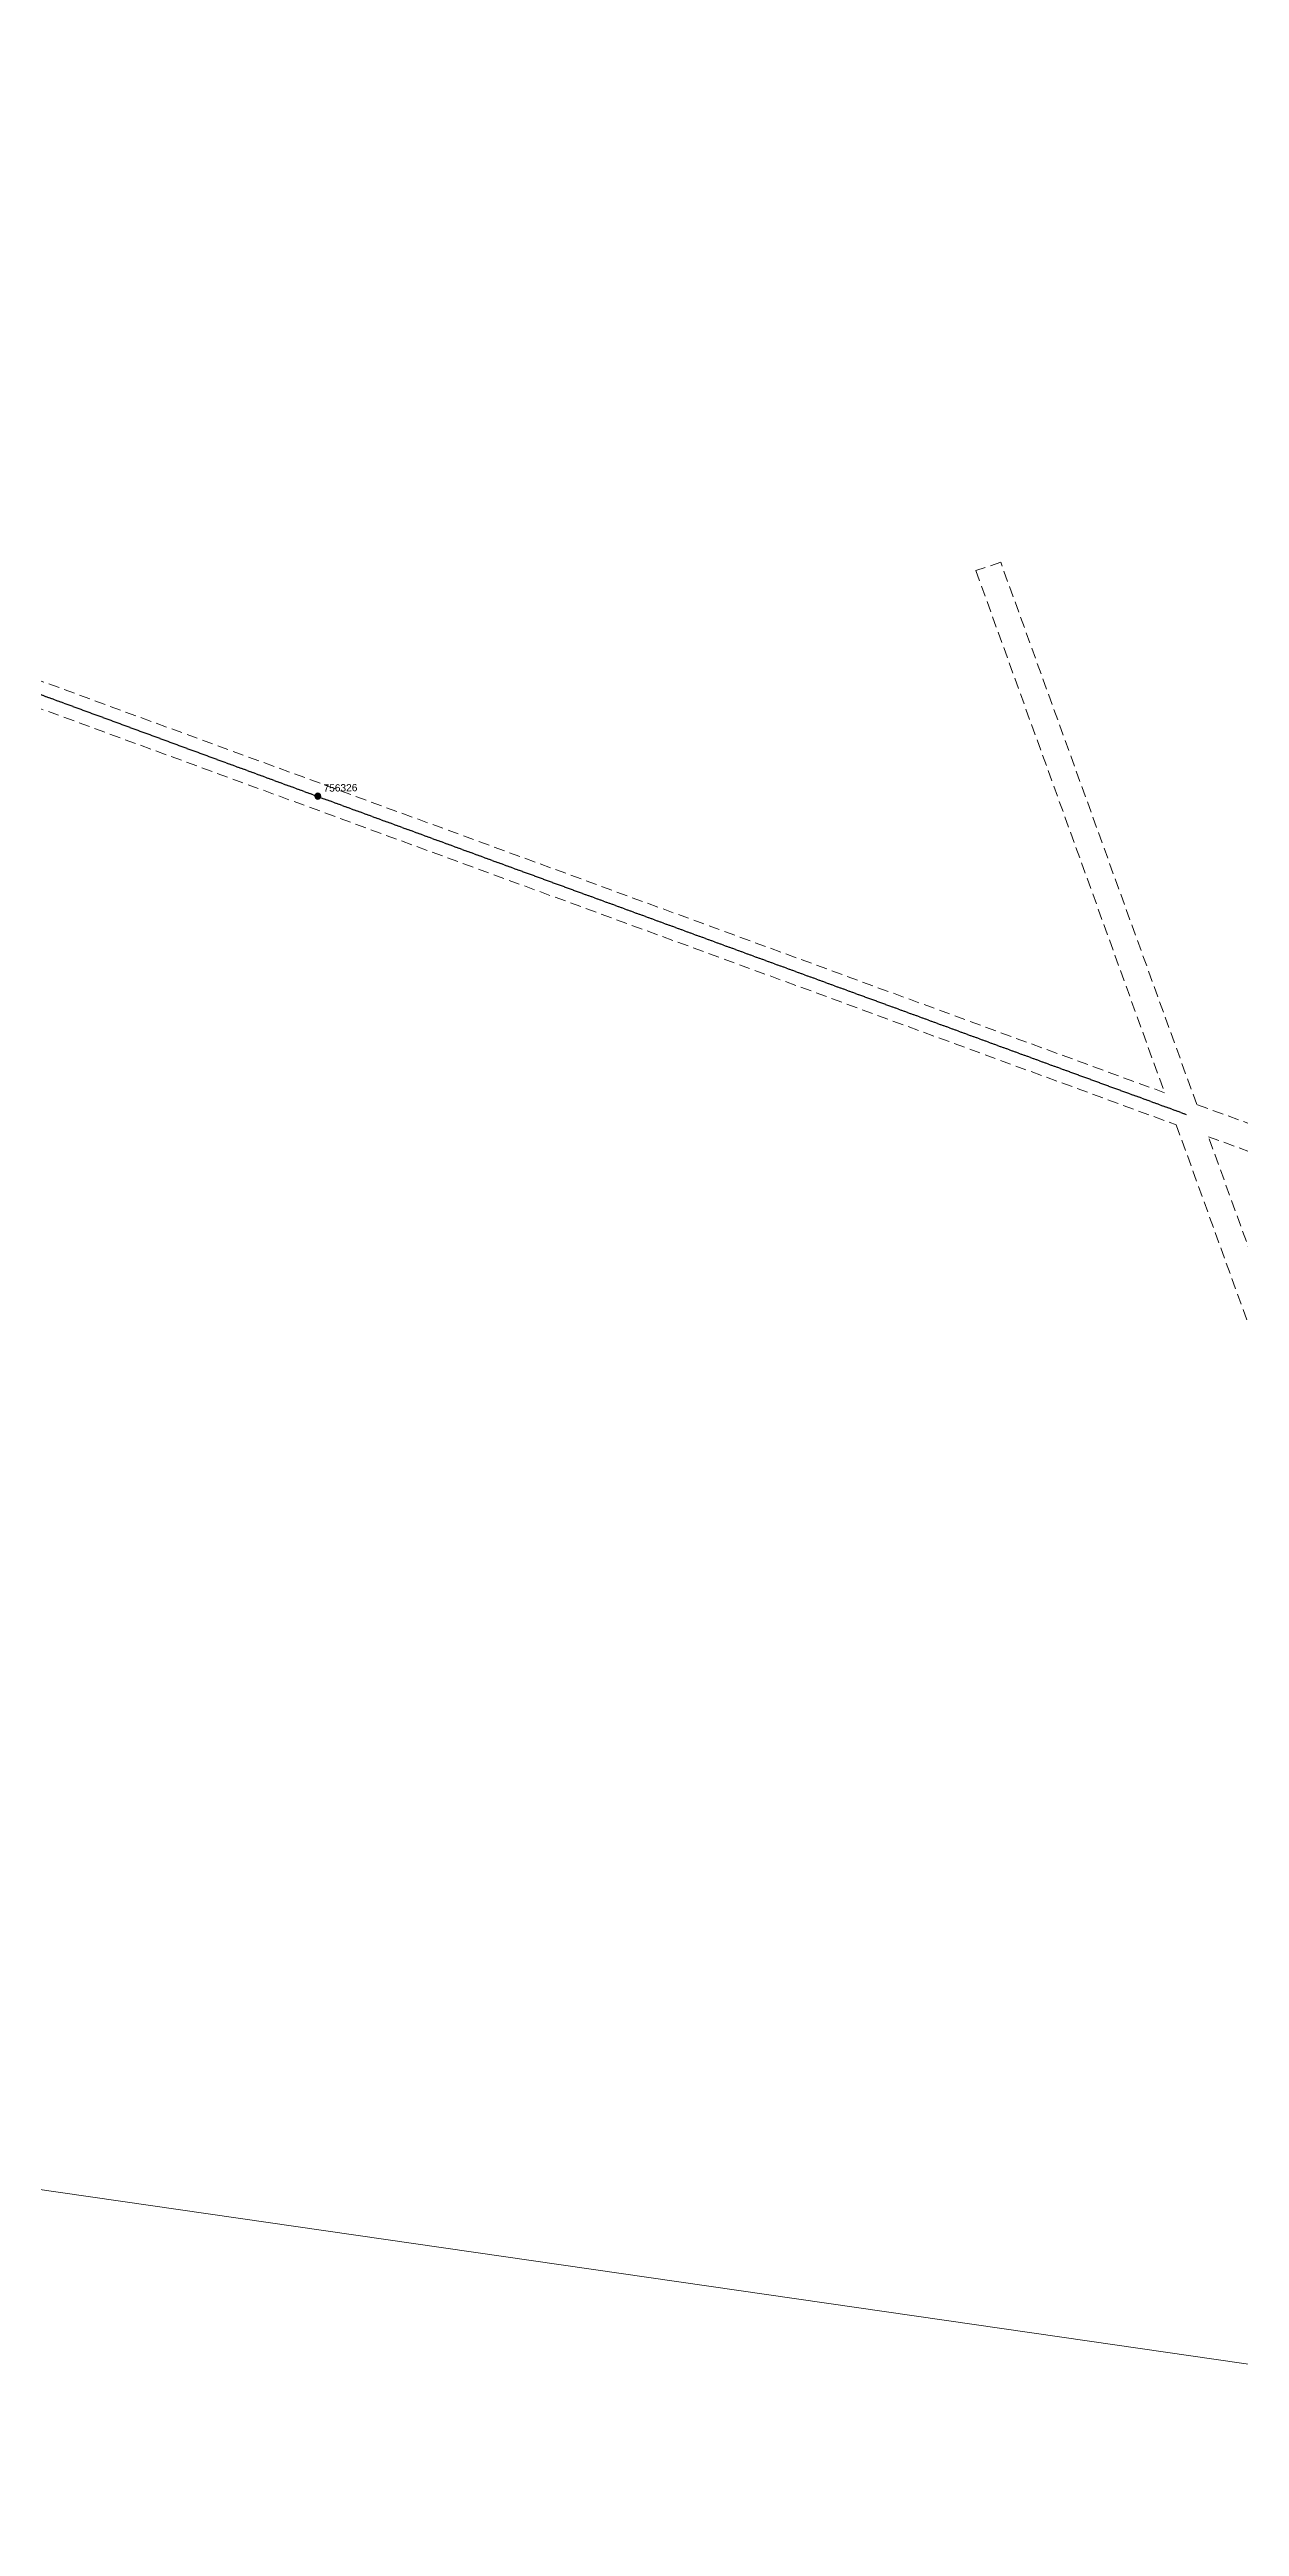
# Model space of a CAD drawing. Header units: metres. Extents: x 229048 to 234217, y 6158920 to 6161532.
# Drawn here: x 232907 to 233317, y 6159046 to 6159898 of the extents above; entities that cross this region are included whole.
import ezdxf
from ezdxf.enums import TextEntityAlignment as Align

# ---------------------------------------------------------------- set-up
doc = ezdxf.new("R2010")
doc.units = ezdxf.units.M
for name, pattern in [('Cable Exist OH', [1, 1, 0]), ('HIDDEN', [0.375, 0.25, -0.125]), ('HIDDEN2', [0.1875, 0.125, -0.0625])]:
    doc.linetypes.add(name, pattern=pattern)
doc.layers.get('0').update_dxf_attribs({"color": 6})
doc.layers.add('Cadastre Land Parcels_SP_EXT', color=8, linetype='Continuous', lineweight=5)
doc.layers.add('Cadastre Other Property_SP_EXT', color=8, linetype='HIDDEN', lineweight=5)
doc.layers.add('Mains_HV_EXT', color=7, linetype='Continuous')
doc.layers.add('SupportsOH_SP_TR_HV_LV_SL_EXT', color=7, linetype='Continuous')
doc.styles.add('POLE_LABEL', font='arial.ttf')
doc.styles.get("Standard").update_dxf_attribs({"font": 'arial.ttf'})

# ---------------------------------------------------------------- blocks, each defined once
blk = doc.blocks.new('POLE_EXT')
blk.add_hatch(color=256).paths.add_polyline_path([(-1, 0, 1), (1, 0, 1)])
blk.add_lwpolyline([(-1, 0, 1), (1, 0, 1)], format="xyb", close=True)
for tag, height, flags, p in [('pNumber', 2.5, 8, (-17.84, 2.07)), ('OWNED_BY', 0.2, 9, (1.35, -0.4)), ('SPECIAL_USE', 0.2, 9, (1.35, -0.8)), ('STATE', 0.2, 9, (1.35, -1)), ('cLV', 0.2, 9, (1.35, -1.4)), ('hDepth', 0.2, 9, (1.35, -1.6)), ('hDia', 0.2, 9, (1.35, -1.8)), ('cHV', 0.2, 9, (1.35, -2)), ('cLinedev', 0.2, 9, (1.35, -3.4)), ('pExisting', 0.2, 9, (1.35, -3.8)), ('pFooting', 0.2, 9, (1.35, -4.4)), ('pNew', 0.2, 9, (1.35, -4.6)), ('pRelocate', 0.2, 9, (1.35, -5)), ('pRemove', 0.2, 9, (1.35, -5.2)), ('pReplace', 0.2, 9, (1.35, -5.4)), ('pStay', 0.2, 9, (1.35, -5.6)), ('pType', 0.2, 9, (1.35, -5.8)), ('cspan', 0.2, 9, (1.35, -6)), ('STREETNAME', 0.2, 9, (1.35, -6.2)), ('SUBURB', 0.2, 9, (1.35, -6.4)), ('OPERATED_BY', 0.2, 9, (1.36, -7.01)), ('PARENT', 0.2, 9, (1.35, -0.6)), ('USAGE', 0.2, 9, (1.35, -1.2)), ('LBRACKET', 0.2, 9, (1.35, -2.2)), ('LExisting', 0.2, 9, (1.35, -2.4)), ('LANTNUMBER', 0.2, 9, (1.35, -2.6)), ('LOther', 0.2, 9, (1.35, -2.8)), ('LRemove', 0.2, 9, (1.35, -3)), ('LEGEND', 0.2, 9, (1.35, -3.2)), ('LOCATION', 0.2, 9, (1.35, -3.6)), ('PFNUMBER', 0.2, 9, (1.35, -4)), ('NEWPFNUMBER', 0.2, 9, (1.35, -4.2)), ('NOTES', 0.2, 9, (1.35, -6.6)), ('MAINTAINED_BY', 0.2, 9, (1.36, -6.81))]:
    blk.add_attdef(tag, text='', height=height, dxfattribs=dict(flags=flags)).set_placement(p, align=Align.MIDDLE_LEFT)
at = {"style": 'POLE_LABEL'}
for tag, height, flags, p in [('STRUCTURE_PLANT_NUMBER', 0.2, 9, (1.35, 0.03)), ('ASSET_NUM', 2.5, 8, (2, 2)), ('STREET_CODE', 0.2, 9, (1.35, -0.2))]:
    blk.add_attdef(tag, text='', height=height, dxfattribs=dict(at, flags=flags)).set_placement(p, align=Align.MIDDLE_LEFT)
at = {"flags": 1}
blk.add_attdef('Z', (1.35, -7.33), '', height=0.2, dxfattribs=at)

msp = doc.modelspace()

# ---------------------------------------------------------------- linework, layer by layer
at = {"layer": 'Cadastre Land Parcels_SP_EXT', "linetype": 'Continuous'}
msp.add_lwpolyline([(232092.67, 6159583.64), (232488.97, 6159519.86), (232446.07, 6159228.04), (233245.36, 6159112.53), (233265.25, 6159109.66), (233448.28, 6159083.2), (233705.55, 6159046), (233840.72, 6159876.44), (233844, 6159896.3), (233953.94, 6160571.89)], dxfattribs=at)
at = {"layer": 'Cadastre Other Property_SP_EXT', "linetype": 'HIDDEN2', "ltscale": 30}
msp.add_lwpolyline([(232573.51, 6159209.62), (232642.33, 6159726.06), (232880.7, 6159679.74), (233295.08, 6159527.96), (233456.44, 6159082), (233466.52, 6159080.56), (233306.16, 6159523.88), (233346.93, 6159508.96), (233348.16, 6159518.09), (233302.12, 6159534.97), (233234.7, 6159721.41), (233226.16, 6159718.52), (233291.07, 6159539), (232883.06, 6159688.44), (232643.56, 6159734.98), (232644.89, 6159744.9), (232636.02, 6159746.61), (232634.77, 6159736.69), (232127.51, 6159835.26), (232126.25, 6159826.34), (232633.44, 6159727.74), (232564.62, 6159210.92), (232573.51, 6159209.62)], close=True, dxfattribs=at)
at = {"layer": 'Mains_HV_EXT', "linetype": 'Cable Exist OH'}
msp.add_lwpolyline([(232638.64, 6159731.42), (232758.32, 6159708.24), (232882.51, 6159684), (232999.87, 6159640.83), (233196.41, 6159568.9), (233298.5, 6159531.55)], dxfattribs=at)

# ---------------------------------------------------------------- block references
at = {"layer": 'SupportsOH_SP_TR_HV_LV_SL_EXT'}
ref = msp.add_blockref('POLE_EXT', (232999.78, 6159640.99), dxfattribs=at)
ref.add_attrib('ASSET_NUM', '756326', dxfattribs={"layer": '0', "height": 2.5, "rotation": 1, "style": 'POLE_LABEL'}).set_placement((233001.78, 6159641.74), align=Align.BOTTOM_LEFT)

doc.saveas('drawing.dxf')
